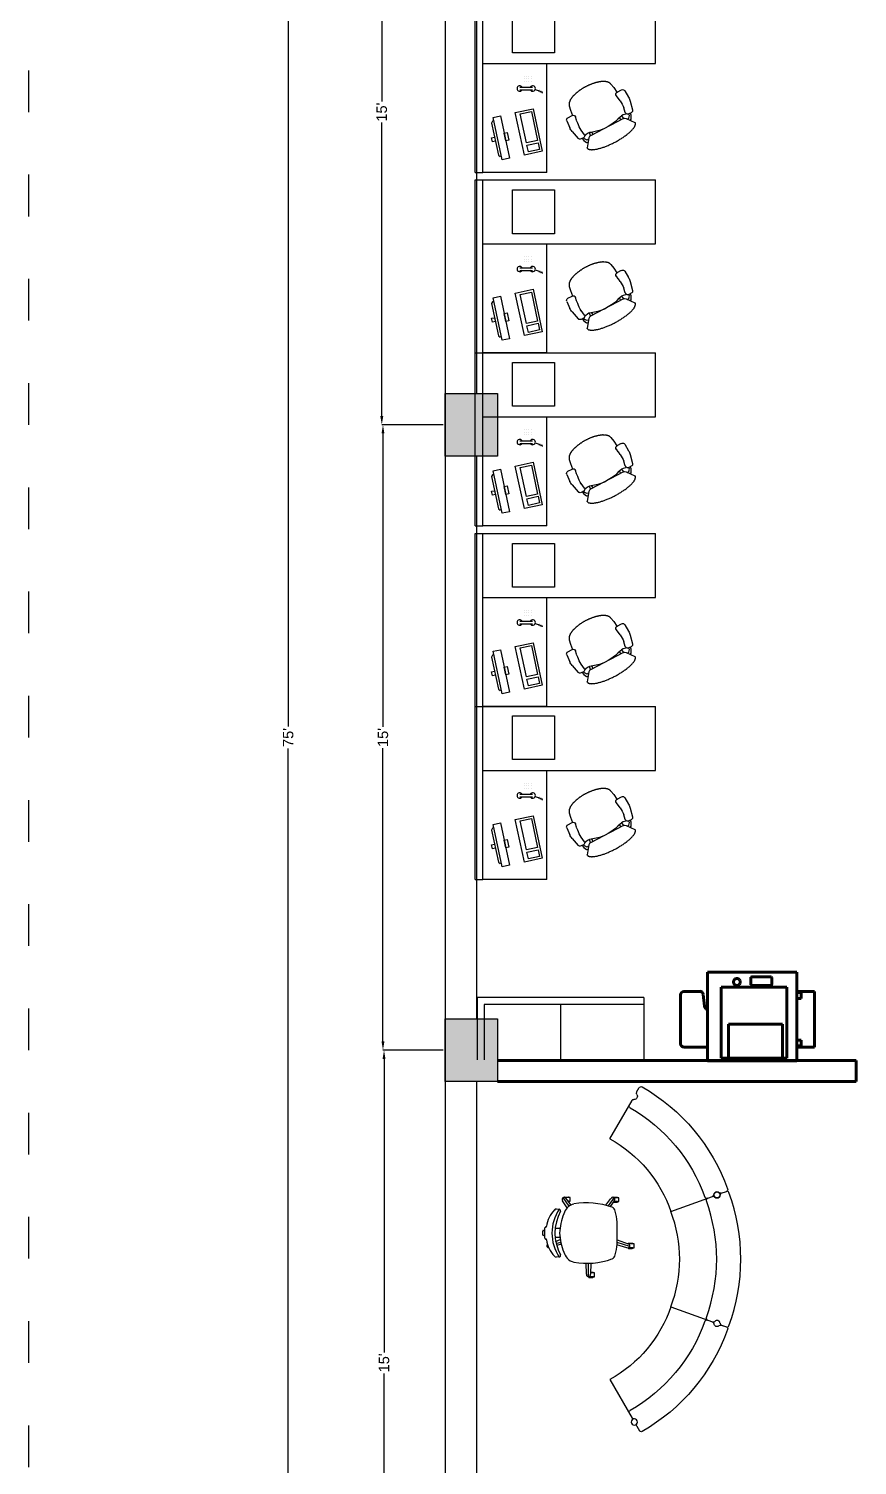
# Model space of a CAD drawing. Header units: inches. Extents: x 2702 to 16065, y 1501 to 3657.
# Drawn here: x 5387 to 5625.7, y 2218.8 to 2632.2 of the extents above; entities that cross this region are included whole.
import ezdxf

# ---------------------------------------------------------------- set-up
doc = ezdxf.new("R2010")
doc.units = ezdxf.units.IN
doc.linetypes.add('ACAD_ISO03W100', pattern=[30, 12, -18])
doc.layers.add('dimensions', color=210, linetype='Continuous')
doc.layers.add('sanitary', color=110, linetype='Continuous')
doc.styles.get("Standard").update_dxf_attribs({"font": 'arial.ttf'})
doc.dimstyles.new('ISO-25', dxfattribs={"dimtxt": 3, "dimasz": 2.5, "dimexe": 0, "dimexo": 0.625, "dimtad": 0, "dimlunit": 4, "dimtxsty": 'Standard', "dimcen": 2.5, "dimadec": 0, "dimazin": 0, "dimtfac": 1, "dimtmove": 0, "dimatfit": 3, "dimfxl": 1, "dimarcsym": 0})

# ---------------------------------------------------------------- blocks, each defined once
blk = doc.blocks.new('*D31')
at = {"layer": 'Defpoints', "color": 0, "transparency": 16777216}
for p in [(5461.75, 2878.23), (5507.01, 2878.23), (5507.01, 1978.23)]:
    blk.add_point(p, dxfattribs=at)
at = {"layer": 'dimensions', "color": 0, "lineweight": -2, "transparency": 16777216}
for p, q in [((5506.38, 2878.23), (5461.75, 2878.23)), ((5461.75, 2875.73), (5461.75, 2431.39)), ((5461.75, 1980.73), (5461.75, 2425.07)), ((5506.38, 1978.23), (5461.75, 1978.23))]:
    blk.add_line(p, q, dxfattribs=at)
at = {"layer": 'dimensions', "color": 0, "transparency": 16777216}
for points in [[(5461.33, 2875.73), (5462.16, 2875.73), (5461.75, 2878.23)], [(5461.33, 1980.73), (5462.16, 1980.73), (5461.75, 1978.23)]]:
    blk.add_solid(points, dxfattribs=at)
at = {"layer": 'dimensions', "color": 0, "lineweight": 100, "transparency": 16777216, "insert": (5461.75, 2428.23), "char_height": 3, "attachment_point": 5, "rotation": 90}
blk.add_mtext("75'", dxfattribs=at)
blk = doc.blocks.new('*D36')
at = {"layer": 'Defpoints', "color": 0, "transparency": 16777216}
for p in [(5489.36, 2338.23), (5507.01, 2338.23), (5507.01, 2158.23)]:
    blk.add_point(p, dxfattribs=at)
at = {"layer": 'dimensions', "color": 0, "lineweight": -2, "transparency": 16777216}
for p, q in [((5506.38, 2338.23), (5489.36, 2338.23)), ((5489.36, 2335.73), (5489.36, 2251.26)), ((5489.36, 2160.73), (5489.36, 2245.2)), ((5506.38, 2158.23), (5489.36, 2158.23))]:
    blk.add_line(p, q, dxfattribs=at)
at = {"layer": 'dimensions', "color": 0, "transparency": 16777216}
for points in [[(5488.94, 2335.73), (5489.78, 2335.73), (5489.36, 2338.23)], [(5488.94, 2160.73), (5489.78, 2160.73), (5489.36, 2158.23)]]:
    blk.add_solid(points, dxfattribs=at)
at = {"layer": 'dimensions', "color": 0, "lineweight": 100, "transparency": 16777216, "insert": (5489.36, 2248.23), "char_height": 3, "attachment_point": 5, "rotation": 90}
blk.add_mtext("15'", dxfattribs=at)
blk = doc.blocks.new('*D37')
at = {"layer": 'Defpoints', "color": 0, "transparency": 16777216}
for p in [(5489.06, 2518.23), (5507.01, 2518.23), (5507.01, 2338.23)]:
    blk.add_point(p, dxfattribs=at)
at = {"layer": 'dimensions', "color": 0, "lineweight": -2, "transparency": 16777216}
for p, q in [((5506.38, 2518.23), (5489.06, 2518.23)), ((5489.06, 2515.73), (5489.06, 2431.26)), ((5489.06, 2340.73), (5489.06, 2425.2)), ((5506.38, 2338.23), (5489.06, 2338.23))]:
    blk.add_line(p, q, dxfattribs=at)
at = {"layer": 'dimensions', "color": 0, "transparency": 16777216}
for points in [[(5488.64, 2515.73), (5489.47, 2515.73), (5489.06, 2518.23)], [(5488.64, 2340.73), (5489.47, 2340.73), (5489.06, 2338.23)]]:
    blk.add_solid(points, dxfattribs=at)
at = {"layer": 'dimensions', "color": 0, "lineweight": 100, "transparency": 16777216, "insert": (5489.06, 2428.23), "char_height": 3, "attachment_point": 5, "rotation": 90}
blk.add_mtext("15'", dxfattribs=at)
blk = doc.blocks.new('*D38')
at = {"layer": 'Defpoints', "color": 0, "transparency": 16777216}
for p in [(5488.71, 2698.23), (5507.01, 2698.23), (5507.01, 2518.23)]:
    blk.add_point(p, dxfattribs=at)
at = {"layer": 'dimensions', "color": 0, "lineweight": -2, "transparency": 16777216}
for p, q in [((5506.38, 2698.23), (5488.71, 2698.23)), ((5488.71, 2695.73), (5488.71, 2611.26)), ((5488.71, 2520.73), (5488.71, 2605.2)), ((5506.38, 2518.23), (5488.71, 2518.23))]:
    blk.add_line(p, q, dxfattribs=at)
at = {"layer": 'dimensions', "color": 0, "transparency": 16777216}
for points in [[(5488.29, 2695.73), (5489.13, 2695.73), (5488.71, 2698.23)], [(5488.29, 2520.73), (5489.13, 2520.73), (5488.71, 2518.23)]]:
    blk.add_solid(points, dxfattribs=at)
at = {"layer": 'dimensions', "color": 0, "lineweight": 100, "transparency": 16777216, "insert": (5488.71, 2608.23), "char_height": 3, "attachment_point": 5, "rotation": 90}
blk.add_mtext("15'", dxfattribs=at)
blk = doc.blocks.new('AP00XXXX$0$A$C53421247')
at = {"color": 0}
for p, q in [((82, 595), (83, 598)), ((83, 598), (85, 600)), ((85, 600), (87, 604)), ((87, 604), (90, 607)), ((90, 607), (92, 609)), ((92, 609), (95, 612)), ((95, 612), (99, 614)), ((99, 614), (103, 617)), ((103, 617), (106, 619)), ((106, 619), (111, 621)), ((111, 621), (115, 624)), ((115, 624), (120, 626)), ((120, 626), (126, 628)), ((126, 628), (132, 630)), ((132, 630), (137, 632)), ((137, 632), (144, 634)), ((144, 634), (149, 636)), ((149, 636), (157, 638)), ((157, 638), (163, 639)), ((163, 639), (170, 641)), ((170, 641), (178, 643)), ((178, 643), (186, 644)), ((186, 644), (194, 646)), ((194, 646), (202, 647)), ((202, 647), (210, 648)), ((210, 648), (219, 649)), ((219, 649), (227, 650)), ((227, 650), (236, 651)), ((236, 651), (245, 652)), ((245, 652), (254, 652)), ((254, 652), (263, 653)), ((263, 653), (273, 653)), ((273, 653), (282, 654)), ((282, 654), (292, 654)), ((292, 654), (302, 654)), ((302, 654), (311, 654)), ((311, 654), (321, 654)), ((321, 654), (331, 654)), ((331, 654), (341, 654)), ((341, 654), (351, 653)), ((351, 653), (361, 653)), ((361, 653), (371, 652)), ((371, 652), (381, 652)), ((381, 652), (390, 651)), ((390, 651), (401, 650)), ((401, 650), (410, 649)), ((410, 649), (420, 648)), ((420, 648), (430, 646)), ((430, 646), (439, 646)), ((439, 646), (449, 644)), ((449, 644), (458, 642)), ((458, 642), (468, 641)), ((468, 641), (477, 639)), ((477, 639), (486, 637)), ((486, 637), (495, 636)), ((495, 636), (504, 634)), ((504, 634), (513, 632)), ((513, 632), (520, 630)), ((520, 630), (529, 627)), ((529, 627), (537, 625)), ((537, 625), (545, 623)), ((545, 623), (552, 620)), ((552, 620), (559, 618)), ((559, 618), (566, 616)), ((566, 616), (573, 614)), ((573, 614), (580, 611)), ((580, 611), (586, 608)), ((586, 608), (592, 605)), ((592, 605), (597, 603)), ((597, 603), (603, 600)), ((603, 600), (608, 597)), ((7, 368), (36, 460)), ((90, 476), (63, 478)), ((73, 477), (80, 503)), ((80, 503), (99, 534)), ((82, 593), (82, 595)), ((140, 501), (82, 587)), ((95, 493), (93, 475)), ((113, 514), (95, 493)), ((99, 534), (115, 538)), ((113, 453), (100, 394)), ((120, 459), (111, 457)), ((127, 514), (113, 514)), ((123, 459), (120, 459)), ((145, 454), (123, 459)), ((134, 510), (127, 514)), ((151, 491), (140, 501)), ((160, 452), (145, 454)), ((165, 488), (151, 491)), ((168, 452), (160, 452)), ((166, 452), (165, 488)), ((550, 463), (165, 488)), ((184, 457), (168, 452)), ((255, 473), (184, 457)), ((195, 486), (192, 459)), ((264, 474), (255, 473)), ((327, 478), (264, 474)), ((373, 474), (327, 478)), ((434, 465), (373, 474)), ((461, 459), (434, 465)), ((496, 446), (461, 459)), ((520, 465), (518, 438)), ((545, 430), (550, 463)), ((550, 463), (564, 465)), ((564, 465), (576, 474)), ((576, 474), (643, 549)), ((585, 483), (591, 485)), ((591, 485), (604, 482)), ((604, 482), (620, 461)), ((618, 502), (606, 508)), ((608, 597), (613, 595)), ((613, 595), (617, 591)), ((617, 591), (621, 588)), ((633, 471), (618, 502)), ((620, 461), (621, 444)), ((621, 588), (625, 586)), ((625, 586), (629, 582)), ((629, 582), (632, 580)), ((632, 580), (635, 576)), ((636, 460), (633, 471)), ((635, 576), (637, 574)), ((638, 443), (636, 460)), ((637, 574), (639, 571)), ((639, 571), (641, 568)), ((641, 568), (642, 565)), ((642, 565), (643, 562)), ((643, 562), (644, 559)), ((644, 559), (645, 556)), ((645, 556), (645, 553)), ((2, 245), (0, 325)), ((97, 312), (98, 282)), ((529, 434), (496, 446)), ((545, 430), (529, 434)), ((564, 429), (545, 430)), ((588, 432), (564, 429)), ((591, 432), (588, 432)), ((597, 428), (591, 432)), ((595, 413), (600, 364)), ((650, 442), (623, 444)), ((690, 327), (673, 421)), ((26, 220), (76, 217)), ((83, 159), (80, 217)), ((90, 114), (83, 159)), ((98, 280), (103, 245)), ((588, 250), (580, 218)), ((593, 282), (588, 252)), ((590, 128), (600, 187)), ((602, 186), (655, 183)), ((682, 205), (691, 283)), ((90, 111), (90, 114)), ((90, 110), (90, 111)), ((91, 107), (90, 110)), ((92, 105), (91, 107)), ((92, 102), (92, 105)), ((93, 100), (92, 102)), ((94, 98), (93, 100)), ((95, 96), (94, 98)), ((96, 93), (95, 96)), ((97, 91), (96, 93)), ((99, 89), (97, 91)), ((100, 87), (99, 89)), ((101, 84), (100, 87)), ((103, 82), (101, 84)), ((105, 80), (103, 82)), ((107, 78), (105, 80)), ((109, 76), (107, 78)), ((111, 73), (109, 76)), ((113, 72), (111, 73)), ((116, 69), (113, 72)), ((118, 67), (116, 69)), ((120, 65), (118, 67)), ((123, 63), (120, 65)), ((125, 60), (123, 63)), ((128, 59), (125, 60)), ((132, 57), (128, 59)), ((135, 54), (132, 57)), ((138, 53), (135, 54)), ((141, 51), (138, 53)), ((144, 49), (141, 51)), ((148, 47), (144, 49)), ((151, 45), (148, 47)), ((155, 44), (151, 45)), ((158, 42), (155, 44)), ((162, 40), (158, 42)), ((165, 38), (162, 40)), ((169, 36), (165, 38)), ((173, 34), (169, 36)), ((178, 33), (173, 34)), ((182, 31), (178, 33)), ((186, 30), (182, 31)), ((190, 28), (186, 30)), ((194, 27), (190, 28)), ((199, 25), (194, 27)), ((204, 24), (199, 25)), ((207, 22), (204, 24)), ((212, 21), (207, 22)), ((217, 19), (212, 21)), ((221, 18), (217, 19)), ((226, 17), (221, 18)), ((231, 16), (226, 17)), ((236, 15), (231, 16)), ((241, 14), (236, 15)), ((246, 13), (241, 14)), ((250, 11), (246, 13)), ((256, 10), (250, 11)), ((261, 9), (256, 10)), ((266, 8), (261, 9)), ((271, 8), (266, 8)), ((276, 7), (271, 8)), ((281, 6), (276, 7)), ((287, 5), (281, 6)), ((291, 4), (287, 5)), ((297, 4), (291, 4)), ((302, 4), (297, 4)), ((307, 2), (302, 4)), ((313, 2), (307, 2)), ((318, 2), (313, 2)), ((323, 1), (318, 2)), ((328, 1), (323, 1)), ((334, 1), (328, 1)), ((339, 1), (334, 1)), ((344, 0), (339, 1)), ((350, 1), (344, 0)), ((356, 0), (350, 1)), ((360, 0), (356, 0)), ((366, 0), (360, 0)), ((371, 0), (366, 0)), ((376, 1), (371, 0)), ((382, 0), (376, 1)), ((387, 1), (382, 0)), ((392, 1), (387, 1)), ((397, 1), (392, 1)), ((402, 1), (397, 1)), ((407, 2), (402, 1)), ((412, 2), (407, 2)), ((417, 3), (412, 2)), ((423, 3), (417, 3)), ((427, 4), (423, 3)), ((432, 4), (427, 4)), ((437, 6), (432, 4)), ((442, 6), (437, 6)), ((447, 7), (442, 6)), ((451, 8), (447, 7)), ((455, 9), (451, 8)), ((460, 9), (455, 9)), ((465, 10), (460, 9)), ((469, 12), (465, 10)), ((474, 12), (469, 12)), ((478, 13), (474, 12)), ((482, 15), (478, 13)), ((486, 16), (482, 15)), ((490, 17), (486, 16)), ((494, 18), (490, 17)), ((498, 19), (494, 18)), ((502, 21), (498, 19)), ((506, 22), (502, 21)), ((510, 23), (506, 22)), ((514, 25), (510, 23)), ((517, 27), (514, 25)), ((520, 28), (517, 27)), ((524, 30), (520, 28)), ((528, 31), (524, 30)), ((530, 33), (528, 31)), ((533, 35), (530, 33)), ((537, 36), (533, 35)), ((539, 38), (537, 36)), ((542, 40), (539, 38)), ((545, 42), (542, 40)), ((547, 43), (545, 42)), ((550, 46), (547, 43)), ((552, 47), (550, 46)), ((555, 49), (552, 47)), ((557, 51), (555, 49)), ((559, 53), (557, 51)), ((561, 55), (559, 53)), ((563, 57), (561, 55)), ((565, 59), (563, 57)), ((567, 61), (565, 59)), ((568, 63), (567, 61)), ((569, 65), (568, 63)), ((571, 67), (569, 65)), ((572, 70), (571, 67)), ((573, 71), (572, 70)), ((574, 74), (573, 71)), ((575, 76), (574, 74)), ((576, 78), (575, 76)), ((577, 81), (576, 78)), ((577, 82), (590, 128)), ((577, 82), (577, 81))]:
    blk.add_line(p, q, dxfattribs=at)
for centre, radius, start, end in [((60, 452), 25.4, 85.1777, 163.418), ((88, 591), 6.35, 164.3929, 214.029), ((87, 451), 25.4, 6.3757, 85.1777), ((638, 553), 6.35, 318.2555, 357.1149), ((153, 324), 152, 163.1174, 179.4456), ((446, 342), 350, 171.2066, 184.7536), ((251, 353), 350, 348.2663, 1.8132), ((620, 418), 25.4, 85.208, 169.2349), ((620, 418), 25.4, 169.2349, 190.8913), ((648, 417), 25.4, 9.9024, 85.208), ((539, 300), 152, 353.5743, 9.9024), ((28, 245), 25.4, 180.1777, 266.5099), ((78, 242), 25.4, 266.5099, 4.8356), ((124, 283), 25.4, 182.6801, 187.8199), ((604, 212), 25.4, 165.2, 266.5099), ((563, 256), 25.4, 345.2, 350.3398), ((657, 209), 25.4, 266.5099, 353.5743)]:
    blk.add_arc(centre, radius, start, end, dxfattribs=at)
blk = doc.blocks.new('A$C6978789A')
at = {"color": 0}
for p, q in [((-1.628, 0), (-1.628, 1.736)), ((-1.012, 1.736), (-1.628, 1.736)), ((-1.012, 0.072), (-1.012, 1.736)), ((0.036, 0), (0.036, 1.736)), ((0.652, 1.736), (0.036, 1.736)), ((0.652, 0.072), (0.652, 1.736)), ((0.036, 0.688), (-1.012, 0.688)), ((-0.783, 0.429), (-0.783, 0.553)), ((-0.762, 0.577), (-0.753, 0.606)), ((-0.758, 0.61), (-0.743, 0.615)), ((-0.758, 0.429), (-0.758, 0.553)), ((-0.753, 0.62), (-0.738, 0.625)), ((-0.748, 0.63), (-0.733, 0.635)), ((-0.743, 0.64), (-0.728, 0.645)), ((-0.577, 0.558), (-0.168, 0.645)), ((-0.54, 0.386), (-0.577, 0.558)), ((-0.55, 0.541), (-0.271, 0.601)), ((-0.271, 0.601), (-0.248, 0.493)), ((-0.249, 0.605), (-0.185, 0.619)), ((-0.226, 0.498), (-0.249, 0.605)), ((-0.185, 0.619), (-0.162, 0.512)), ((-0.168, 0.645), (-0.131, 0.473)), ((0.036, 0.688), (0.036, 0.072)), ((1.7, 0.688), (0.652, 0.688)), ((0.881, 0.429), (0.881, 0.553)), ((0.902, 0.577), (0.911, 0.606)), ((0.906, 0.61), (0.921, 0.615)), ((0.906, 0.429), (0.906, 0.553)), ((0.911, 0.62), (0.926, 0.625)), ((0.916, 0.63), (0.931, 0.635)), ((0.921, 0.64), (0.936, 0.645)), ((1.088, 0.558), (1.496, 0.645)), ((1.124, 0.386), (1.088, 0.558)), ((1.114, 0.541), (1.393, 0.601)), ((1.393, 0.601), (1.416, 0.493)), ((1.415, 0.605), (1.479, 0.619)), ((1.438, 0.498), (1.415, 0.605)), ((1.479, 0.619), (1.502, 0.512)), ((1.496, 0.645), (1.533, 0.473)), ((1.7, 0.688), (1.7, 0.072)), ((-0.89, 0.541), (-0.89, 0.541)), ((-0.89, 0.517), (-0.89, 0.517)), ((-0.89, 0.494), (-0.89, 0.494)), ((-0.89, 0.471), (-0.89, 0.471)), ((-0.866, 0.541), (-0.866, 0.541)), ((-0.866, 0.517), (-0.866, 0.517)), ((-0.866, 0.494), (-0.866, 0.494)), ((-0.866, 0.471), (-0.866, 0.471)), ((-0.843, 0.541), (-0.843, 0.541)), ((-0.843, 0.517), (-0.843, 0.517)), ((-0.843, 0.494), (-0.843, 0.494)), ((-0.843, 0.471), (-0.843, 0.471)), ((-0.527, 0.433), (-0.55, 0.541)), ((-0.131, 0.473), (-0.54, 0.386)), ((-0.248, 0.493), (-0.527, 0.433)), ((-0.162, 0.512), (-0.226, 0.498)), ((0.774, 0.541), (0.774, 0.541)), ((0.774, 0.517), (0.774, 0.517)), ((0.774, 0.494), (0.774, 0.494)), ((0.774, 0.471), (0.774, 0.471)), ((0.798, 0.541), (0.798, 0.541)), ((0.798, 0.517), (0.798, 0.517)), ((0.798, 0.494), (0.798, 0.494)), ((0.798, 0.471), (0.798, 0.471)), ((0.821, 0.541), (0.821, 0.541)), ((0.821, 0.517), (0.821, 0.517)), ((0.821, 0.494), (0.821, 0.494)), ((0.821, 0.471), (0.821, 0.471)), ((1.137, 0.433), (1.114, 0.541)), ((1.533, 0.473), (1.124, 0.386)), ((1.416, 0.493), (1.137, 0.433)), ((1.502, 0.512), (1.438, 0.498)), ((-0.46, 0.181), (-0.457, 0.168)), ((-0.457, 0.168), (-0.439, 0.157)), ((-0.439, 0.157), (-0.129, 0.223)), ((-0.129, 0.223), (-0.117, 0.241)), ((-0.12, 0.254), (-0.117, 0.241)), ((1.204, 0.181), (1.207, 0.168)), ((1.207, 0.168), (1.225, 0.157)), ((1.225, 0.157), (1.535, 0.223)), ((1.535, 0.223), (1.547, 0.241)), ((1.544, 0.254), (1.547, 0.241)), ((0.036, 0.072), (-1.628, 0.072)), ((0.036, 0.072), (-1.628, 0.072)), ((0.036, 0), (-1.628, 0)), ((0.036, 0), (-1.628, 0)), ((0.036, 0), (-1.628, 0)), ((1.7, 0), (0, 0)), ((1.7, 0.072), (0.036, 0.072)), ((1.7, 0.072), (0.036, 0.072)), ((0.036, 0), (0.036, 0.072)), ((1.7, 0), (0.036, 0)), ((1.7, 0), (1.7, 0.072)), ((1.7, 0), (0.036, 0))]:
    blk.add_line(p, q, dxfattribs=at)
for points in [[(-1.111, 0.36), (-1.532, 0.36), (-1.532, 0.764), (-1.111, 0.764)], [(0.548, 0.36), (0.127, 0.36), (0.127, 0.764), (0.548, 0.764)], [(-0.509, 0.244), (-0.101, 0.331), (-0.086, 0.261), (-0.494, 0.174)], [(-0.349, 0.308), (-0.273, 0.324), (-0.267, 0.296), (-0.343, 0.28)], [(1.155, 0.244), (1.563, 0.331), (1.578, 0.261), (1.17, 0.174)], [(1.315, 0.308), (1.391, 0.324), (1.397, 0.296), (1.321, 0.28)], [(-0.303, 0.186), (-0.265, 0.194), (-0.259, 0.166), (-0.297, 0.158)], [(1.361, 0.186), (1.399, 0.194), (1.405, 0.166), (1.367, 0.158)]]:
    blk.add_lwpolyline(points, close=True, dxfattribs=at)
for centre, start, end in [((-0.771, 0.553), 298.4915, 241.5085), ((0.893, 0.553), 298.4915, 241.5085), ((-0.771, 0.429), 118.4915, 61.5085), ((0.893, 0.429), 118.4915, 61.5085)]:
    blk.add_arc(centre, 0.026, start, end, dxfattribs=at)
at = {"color": 0, "xscale": -0.0009244712992276988, "yscale": 0.0009244712990721382, "zscale": 0.0009244712990936547, "rotation": 294.0917746407043}
for p in [(-0.666, 0.787), (0.998, 0.787)]:
    blk.add_blockref('AP00XXXX$0$A$C53421247', p, dxfattribs=at)
blk = doc.blocks.new('Revolution Counter Top Element 1461100')
at = {"color": 0}
for p, q in [((-20, 54), (-43, 117)), ((1620, 54), (1643, 117)), ((209, -573), (20, -54)), ((1391, -573), (1580, -54))]:
    blk.add_line(p, q, dxfattribs=at)
blk.add_circle((0, 0), 38, dxfattribs=at)
for centre, radius, start, end in [((800, -2103), 2400, 69.8213, 110.1787), ((-19, 126), 25, 110.1787, 200), ((4, 63), 25, 200, 266.6201), ((1600, 0), 38, 93.3799, 226.6201), ((1596, 63), 25, 273.3799, 340), ((1619, 126), 25, 340, 69.8213), ((43, -46), 25, 133.3799, 200), ((66, -109), 25, 200, 290.1995), ((800, -2103), 2100, 69.8005, 110.1995), ((1534, -109), 25, 249.8005, 340), ((1557, -46), 25, 340, 46.6201), ((800, -2103), 1640, 68.8682, 111.1318)]:
    blk.add_arc(centre, radius, start, end, dxfattribs=at)
blk = doc.blocks.new('Revolution 120° reception counter')
at = {"color": 0}
blk.add_blockref('Revolution Counter Top Element 1461100', (697, 1333), dxfattribs=at)
at = {"color": 0, "xscale": -1}
for p, rotation in [((697, 1333), 39.9999999999224), ((3523, 305), 320.0000000000776)]:
    blk.add_blockref('Revolution Counter Top Element 1461100', p, dxfattribs=dict(at, rotation=rotation))
blk = doc.blocks.new('chair 053')
at = {"color": 0, "linetype": 'Continuous'}
for p, q in [((-334, 319), (-379, 319)), ((-379, 319), (-379, 292)), ((-370, 319), (-334, 319)), ((-338, 324), (-366, 324)), ((-334, 319), (-334, 221)), ((-379, 292), (-348, 292)), ((-370, 292), (-348, 292)), ((-349, 287), (-366, 287)), ((-351, 220), (-348, 301)), ((-319, 301), (-317, 221)), ((-630, 107), (-668, 107)), ((-668, 107), (-668, 80)), ((-659, 107), (-630, 107)), ((-627, 112), (-655, 112)), ((-616, 107), (-542, 85)), ((-121, 175), (-99, 177)), ((-668, 80), (-629, 80)), ((-659, 80), (-629, 80)), ((-627, 75), (-655, 75)), ((-638, 99), (-544, 68)), ((-545, 50), (-625, 79)), ((-135, 82), (-102, 92)), ((-97, 77), (-132, 66)), ((-94, 61), (-128, 48)), ((-126, 33), (-90, 33)), ((-30, 99), (-39, 95)), ((-16, 37), (-16, -38)), ((-16, 18), (-4, 18)), ((0, 15), (0, -15)), ((-126, -33), (-90, -33)), ((-4, -18), (-16, -18)), ((-522, -235), (-494, -193)), ((-521, -259), (-478, -198)), ((-461, -203), (-499, -252)), ((-168, -252), (-205, -205)), ((-146, -259), (-191, -196)), ((-179, -185), (-145, -235)), ((-99, -177), (-121, -175)), ((-519, -230), (-556, -230)), ((-556, -230), (-556, -257)), ((-556, -257), (-523, -257)), ((-547, -230), (-519, -230)), ((-547, -257), (-523, -257)), ((-516, -225), (-543, -225)), ((-515, -262), (-543, -262)), ((-184, -232), (-200, -232)), ((-200, -232), (-200, -259)), ((-200, -259), (-163, -259)), ((-191, -232), (-184, -232)), ((-191, -259), (-163, -259)), ((-159, -263), (-186, -263))]:
    blk.add_line(p, q, dxfattribs=at)
for centre, major_axis, start_param, end_param in [((-366, 319), (-4.56, 0), -1.57072, 0.000076), ((-334, 304), (14.9, 0), -0.232301, 3.373007), ((-338, 319), (4.56, 0), -0.000076, 1.57072), ((-323, -312), (533, 0), 1.391735, 1.921675), ((-366, 292), (-4.56, 0), 0.000261, 1.571057), ((-244, 125), (-88.7, 0), 3.861031, 4.533376), ((-655, 107), (-4.56, 0), -1.57072, 0.000076), ((-623, 94), (-14.9, 0), 4.166187, 7.771495), ((-627, 107), (4.56, 0), 0.317294, 1.570596), ((-6, 35), (539, 0), 2.907647, 3.205907), ((-488, 149), (43.1, 0), 2.012095, 2.907616), ((-284, 97), (-137, 0), 3.459305, 3.824526), ((-546, -18), (423, 0), 0.041738, 0.382495), ((-119, 164), (-11, 0), -1.431535, 0.340012), ((-424, 0), (-335, 0), 2.642327, 3.64029), ((-381, 0), (314, 0), -0.591435, 0.591802), ((-99, 162), (14.9, 0), 0.429929, 1.563852), ((-230, 25), (-204, 0), 3.261307, 3.922347), ((-44, 94), (14.9, 0), -0.921939, 1.632961), ((-655, 80), (4.56, 0), 3.141516, 4.712313), ((-627, 80), (4.56, 0), 4.712096, 5.950193), ((-21, 50), (-6.73, 0), 0.11972, 1.210062), ((-22, 38), (-5.96, 0), 3.071831, 4.992386), ((-4, 14), (-2.58, 2.58), 3.982648, 5.498366), ((-6, -35), (-539, 0), -0.064314, 0.233946), ((-546, 18), (423, 0), -0.382514, -0.041756), ((-230, -25), (204, 0), -0.780776, -0.119735), ((-21, -50), (6.73, 0), 1.931531, 3.021873), ((-22, -38), (5.96, 0), 4.432398, 6.352953), ((-4, -15), (-3.63, 0), 1.576266, 3.141861), ((-488, -150), (43.1, 0), 3.375483, 4.271005), ((-323, 312), (-533, 0), 1.219912, 1.749853), ((-244, -125), (88.7, 0), -1.391741, -0.719396), ((-284, -98), (137, 0), -0.682976, -0.317754), ((-119, -164), (11, 0), 2.827518, 4.573088), ((-99, -162), (-14.9, 0), 1.57773, 2.711651), ((-543, -230), (-4.56, 0), -1.57072, 0.000076), ((-543, -257), (-4.56, 0), 0.000261, 1.571057), ((-513, -247), (-14.9, 0), -0.86079, 2.744518), ((-515, -257), (3.23, 3.23), 3.926991, 4.320608), ((-186, -232), (3.23, 3.23), 1.152353, 2.356194), ((-186, -259), (-4.56, 0), 0.000261, 1.571057), ((-155, -246), (-14.9, 0), 0.39635, 4.001658), ((-159, -259), (3.23, 3.23), 3.926991, 4.934984)]:
    blk.add_ellipse(centre, major_axis=major_axis, ratio=1, start_param=start_param, end_param=end_param, dxfattribs=at)
blk = doc.blocks.new('_kseroksA')
at = {"color": 0, "lineweight": -2}
for p, q in [((627, 650), (-1, 650)), ((-1, 650), (-1, 0)), ((629, 650), (627, 650)), ((634, 650), (629, 650)), ((638, 650), (634, 650)), ((642, 650), (638, 650)), ((645, 650), (642, 650)), ((648, 650), (645, 650)), ((650, 650), (648, 650)), ((651, 650), (650, 650)), ((652, 650), (651, 650)), ((652, 650), (652, 0)), ((-129, 549), (-129, 141)), ((-129, 549), (-127, 549)), ((-127, 549), (-125, 549)), ((-1, 549), (-125, 549)), ((-33, 540), (-33, 497)), ((-1, 540), (-33, 540)), ((73, 630), (72, 630)), ((72, 630), (72, 110)), ((74, 630), (73, 630)), ((76, 630), (74, 630)), ((78, 630), (76, 630)), ((81, 630), (78, 630)), ((84, 630), (81, 630)), ((87, 630), (84, 630)), ((91, 630), (87, 630)), ((93, 630), (91, 630)), ((532, 630), (93, 630)), ((499, 630), (104, 630)), ((104, 630), (104, 380)), ((499, 630), (499, 380)), ((499, 630), (499, 380)), ((533, 630), (532, 630)), ((537, 630), (533, 630)), ((540, 630), (537, 630)), ((543, 630), (540, 630)), ((546, 630), (543, 630)), ((548, 630), (546, 630)), ((550, 630), (548, 630)), ((551, 630), (550, 630)), ((552, 630), (551, 630)), ((552, 630), (552, 110)), ((552, 630), (552, 110)), ((552, 630), (552, 110)), ((825, 549), (652, 549)), ((-33, 497), (-1, 497)), ((-33, 497), (-1, 497)), ((-33, 497), (-33, 497)), ((851, 166), (851, 524)), ((499, 380), (104, 380)), ((674, 250), (685, 163)), ((-129, 141), (-127, 141)), ((-127, 141), (-1, 141)), ((-33, 193), (-33, 150)), ((-1, 193), (-33, 193)), ((-33, 193), (-33, 193)), ((-33, 150), (-1, 150)), ((-33, 150), (-1, 150)), ((-33, 150), (-1, 150)), ((-31, 150), (-1, 150)), ((72, 110), (552, 110)), ((73, 110), (72, 110)), ((74, 110), (73, 110)), ((76, 110), (74, 110)), ((78, 110), (76, 110)), ((81, 110), (78, 110)), ((84, 110), (81, 110)), ((87, 110), (84, 110)), ((91, 110), (87, 110)), ((93, 110), (91, 110)), ((532, 110), (93, 110)), ((533, 110), (532, 110)), ((537, 110), (533, 110)), ((540, 110), (537, 110)), ((543, 110), (540, 110)), ((546, 110), (543, 110)), ((548, 110), (546, 110)), ((550, 110), (548, 110)), ((551, 110), (550, 110)), ((552, 110), (551, 110)), ((710, 141), (825, 141)), ((-1, 0), (0, 0)), ((627, 0), (-1, 0)), ((0, 0), (627, 0)), ((183, 91), (182, 89)), ((182, 89), (182, 88)), ((182, 89), (182, 88)), ((182, 88), (182, 44)), ((182, 88), (182, 44)), ((182, 44), (182, 43)), ((182, 44), (182, 43)), ((182, 43), (183, 41)), ((184, 94), (183, 92)), ((183, 92), (183, 91)), ((183, 41), (183, 40)), ((183, 40), (184, 38)), ((185, 95), (184, 94)), ((184, 38), (185, 37)), ((187, 96), (185, 95)), ((185, 37), (187, 36)), ((188, 97), (187, 96)), ((187, 36), (188, 35)), ((190, 98), (188, 97)), ((188, 35), (190, 34)), ((191, 98), (190, 98)), ((190, 34), (191, 34)), ((192, 98), (191, 98)), ((192, 98), (191, 98)), ((191, 34), (192, 34)), ((327, 98), (192, 98)), ((327, 98), (192, 98)), ((192, 34), (327, 34)), ((328, 98), (327, 98)), ((328, 98), (327, 98)), ((327, 34), (328, 34)), ((329, 98), (328, 98)), ((328, 34), (329, 34)), ((331, 97), (329, 98)), ((329, 34), (331, 35)), ((333, 96), (331, 97)), ((331, 35), (333, 36)), ((334, 95), (333, 96)), ((333, 36), (334, 37)), ((335, 94), (334, 95)), ((334, 37), (335, 38)), ((336, 92), (335, 94)), ((335, 38), (336, 40)), ((336, 91), (336, 92)), ((337, 89), (336, 91)), ((336, 41), (337, 43)), ((336, 40), (336, 41)), ((337, 88), (337, 89)), ((337, 88), (337, 89)), ((337, 44), (337, 88)), ((337, 44), (337, 88)), ((337, 43), (337, 44)), ((337, 43), (337, 44)), ((414, 79), (413, 75)), ((413, 75), (413, 73)), ((413, 73), (413, 70)), ((413, 70), (414, 66)), ((415, 83), (414, 79)), ((414, 66), (415, 62)), ((417, 87), (415, 83)), ((415, 62), (417, 58)), ((420, 90), (417, 87)), ((417, 58), (420, 55)), ((423, 93), (420, 90)), ((420, 55), (423, 52)), ((427, 95), (423, 93)), ((423, 52), (427, 50)), ((431, 97), (427, 95)), ((427, 50), (431, 48)), ((436, 98), (431, 97)), ((431, 48), (436, 48)), ((438, 98), (436, 98)), ((438, 98), (436, 98)), ((436, 48), (438, 48)), ((440, 98), (438, 98)), ((440, 98), (438, 98)), ((438, 48), (440, 48)), ((444, 97), (440, 98)), ((440, 48), (444, 48)), ((449, 95), (444, 97)), ((444, 48), (449, 50)), ((452, 93), (449, 95)), ((449, 50), (452, 52)), ((456, 90), (452, 93)), ((452, 52), (456, 55)), ((459, 87), (456, 90)), ((456, 55), (459, 58)), ((461, 83), (459, 87)), ((459, 58), (461, 62)), ((462, 79), (461, 83)), ((461, 62), (462, 66)), ((463, 75), (462, 79)), ((462, 66), (463, 70)), ((463, 73), (463, 75)), ((463, 70), (463, 73)), ((627, 0), (629, 0)), ((629, 0), (627, 0)), ((629, 0), (634, 0)), ((634, 0), (629, 0)), ((634, 0), (638, 0)), ((638, 0), (634, 0)), ((638, 0), (642, 0)), ((642, 0), (638, 0)), ((642, 0), (645, 0)), ((645, 0), (642, 0)), ((645, 0), (648, 0)), ((648, 0), (645, 0)), ((648, 0), (650, 0)), ((650, 0), (648, 0)), ((650, 0), (651, 0)), ((651, 0), (650, 0)), ((651, 0), (652, 0)), ((652, 0), (651, 0))]:
    blk.add_line(p, q, dxfattribs=at)
at = {"color": 0, "lineweight": -2, "ltscale": 0.1}
for centre, radius, start, end in [((824, 522), 26.8, 3.9073, 89.3531), ((647, 248), 26.8, 3.9073, 79.363), ((710, 166), 25.4, 188.3018, 268.5199), ((823, 170), 28.7, 274.0684, 352.6712)]:
    blk.add_arc(centre, radius, start, end, dxfattribs=at)

msp = doc.modelspace()

# ---------------------------------------------------------------- hatches: boundary and pattern name
at = {"linetype": 'ACAD_ISO03W100', "lineweight": 100}
h = msp.add_hatch(color=256, dxfattribs=at)
h.dxf.hatch_style = 1
h.paths.add_polyline_path([(5522.005, 1996.231), (5507.005, 1996.231), (5507.005, 1978.231), (5522.005, 1978.231)])
h.paths.add_polyline_path([(5694.505, 1996.231), (5679.505, 1996.231), (5679.505, 1978.231), (5694.505, 1978.231)])
h.paths.add_polyline_path([(5874.505, 1996.231), (5859.505, 1996.231), (5859.505, 1978.231), (5874.505, 1978.231)])
h.paths.add_polyline_path([(5987.005, 1996.231), (5972.005, 1996.231), (5972.005, 1978.231), (5987.005, 1978.231)])
h.paths.add_polyline_path([(5874.505, 2167.231), (5859.505, 2167.231), (5859.505, 2149.231), (5874.505, 2149.231)])
h.paths.add_polyline_path([(5694.505, 2167.231), (5679.505, 2167.231), (5679.505, 2149.231), (5694.505, 2149.231)])
h.paths.add_polyline_path([(5522.005, 2167.231), (5507.005, 2167.231), (5507.005, 2149.231), (5522.005, 2149.231)])
h.paths.add_polyline_path([(5987.005, 2347.231), (5972.005, 2347.231), (5972.005, 2329.231), (5987.005, 2329.231)])
h.paths.add_polyline_path([(5874.505, 2347.231), (5859.505, 2347.231), (5859.505, 2329.231), (5874.505, 2329.231)])
h.paths.add_polyline_path([(5694.505, 2347.231), (5679.505, 2347.231), (5679.505, 2329.231), (5694.505, 2329.231)])
h.paths.add_polyline_path([(5522.005, 2347.231), (5507.005, 2347.231), (5507.005, 2329.231), (5522.005, 2329.231)])
h.paths.add_polyline_path([(5522.005, 2527.231), (5507.005, 2527.231), (5507.005, 2509.231), (5522.005, 2509.231)])
h.paths.add_polyline_path([(5694.505, 2527.231), (5679.505, 2527.231), (5679.505, 2509.231), (5694.505, 2509.231)])
h.paths.add_polyline_path([(5874.505, 2527.231), (5859.505, 2527.231), (5859.505, 2509.231), (5874.505, 2509.231)])
h.paths.add_polyline_path([(5987.005, 2527.231), (5972.005, 2527.231), (5972.005, 2509.231), (5987.005, 2509.231)])
h.paths.add_polyline_path([(5987.005, 2707.231), (5972.005, 2707.231), (5972.005, 2689.231), (5987.005, 2689.231)])
h.paths.add_polyline_path([(5874.505, 2707.231), (5859.505, 2707.231), (5859.505, 2689.231), (5874.505, 2689.231)])
h.paths.add_polyline_path([(5694.505, 2707.231), (5679.505, 2707.231), (5679.505, 2689.231), (5694.505, 2689.231)])
h.paths.add_polyline_path([(5522.005, 2707.231), (5507.005, 2707.231), (5507.005, 2689.231), (5522.005, 2689.231)])
h.paths.add_polyline_path([(5522.005, 2878.231), (5507.005, 2878.231), (5507.005, 2860.231), (5522.005, 2860.231)])
h.paths.add_polyline_path([(5694.505, 2878.231), (5679.505, 2878.231), (5679.505, 2860.231), (5694.505, 2860.231)])
h.paths.add_polyline_path([(5874.505, 2878.231), (5859.505, 2878.231), (5859.505, 2860.231), (5874.505, 2860.231)])
h.paths.add_polyline_path([(5987.005, 2878.231), (5972.005, 2878.231), (5972.005, 2860.231), (5987.005, 2860.231)])

# ---------------------------------------------------------------- linework, layer by layer
for p, q in [((5507.005, 2878.231), (5507.005, 1978.231)), ((5516.005, 2689.231), (5516.005, 2527.231)), ((5516.005, 2509.231), (5516.005, 2347.231)), ((5564.18, 2353.418), (5564.18, 2335.418)), ((5540.18, 2351.418), (5540.18, 2335.418)), ((5516.005, 2329.231), (5516.005, 2167.231))]:
    msp.add_line(p, q)
at = {"color": 7, "lineweight": 100, "true_color": 0xffffff}
for p, q in [((5625.408, 2335.231), (5522.005, 2335.231)), ((5625.408, 2329.231), (5522.005, 2329.231))]:
    msp.add_line(p, q, dxfattribs=at)
at = {"linetype": 'ACAD_ISO03W100'}
msp.add_lwpolyline([(6107.005, 1858.231), (5387.005, 1858.231), (5387.005, 2998.231), (6107.005, 2998.231)], dxfattribs=at)
for points in [[(5507.005, 2509.231), (5507.005, 2527.231), (5522.005, 2527.231), (5522.005, 2509.231)], [(5507.005, 2329.231), (5507.005, 2347.231), (5522.005, 2347.231), (5522.005, 2329.231)], [(5507.005, 2329.231), (5507.005, 2347.231), (5522.005, 2347.231), (5522.005, 2329.231)]]:
    msp.add_lwpolyline(points, close=True)
for points in [[(5564.18, 2353.418), (5516.18, 2353.418), (5516.18, 2335.418)], [(5564.18, 2351.418), (5518.18, 2351.418), (5518.18, 2335.418)]]:
    msp.add_lwpolyline(points)
at = {"layer": 'sanitary', "color": 7, "lineweight": 100, "true_color": 0xffffff}
msp.add_line((5625.408, 2335.231), (5625.408, 2329.231), dxfattribs=at)

# ---------------------------------------------------------------- block references
at = {"color": 7, "lineweight": 100, "true_color": 0xffffff}
for name, p, xscale, yscale, zscale, rotation in [('A$C6978789A', (5515.622, 2641.741), 29.92546292720945, 29.92546292720945, 29.92546292720945, 270), ('A$C6978789A', (5515.622, 2539.995), 29.92546292720945, 29.92546292720945, 29.92546292720945, 270), ('A$C6978789A', (5515.622, 2438.248), 29.92546292720945, 29.92546292720945, 29.92546292720945, 270), ('_kseroksA', (5608.242, 2360.711), 0.03937007874015748, 0.03937007874015748, 0.03937007874015748, 180), ('Revolution 120° reception counter', (5554.416, 2312.716), 0.02313751309504104, 0.02313751309504104, 0.02313751309504104, 270), ('chair 053', (5535.091, 2285.594), 0.03937007874015748, 0.03937007874015748, 0.03937007874015748, 180)]:
    msp.add_blockref(name, p, dxfattribs=dict(at, xscale=xscale, yscale=yscale, zscale=zscale, rotation=rotation))

# ---------------------------------------------------------------- dimensions: what is measured, and where the dimension line sits
at = {"layer": 'dimensions', "color": 215, "lineweight": 100, "true_color": 0xa953a0}
for base, p1, p2, picture, middle in [((5461.746, 2878.231), (5507.005, 1978.231), (5507.005, 2878.231), '*D31', (5461.746, 2428.231)), ((5488.709, 2698.231), (5507.005, 2518.231), (5507.005, 2698.231), '*D38', (5488.709, 2608.231)), ((5489.056, 2518.231), (5507.005, 2338.231), (5507.005, 2518.231), '*D37', (5489.056, 2428.231)), ((5489.361, 2338.231), (5507.005, 2158.231), (5507.005, 2338.231), '*D36', (5489.361, 2248.231))]:
    dim = msp.add_linear_dim(base=base, p1=p1, p2=p2, angle=90, dimstyle='ISO-25', dxfattribs=at)
    dim.commit()
    dim.dimension.update_dxf_attribs({"geometry": picture, "text_midpoint": middle})

doc.saveas('drawing.dxf')
